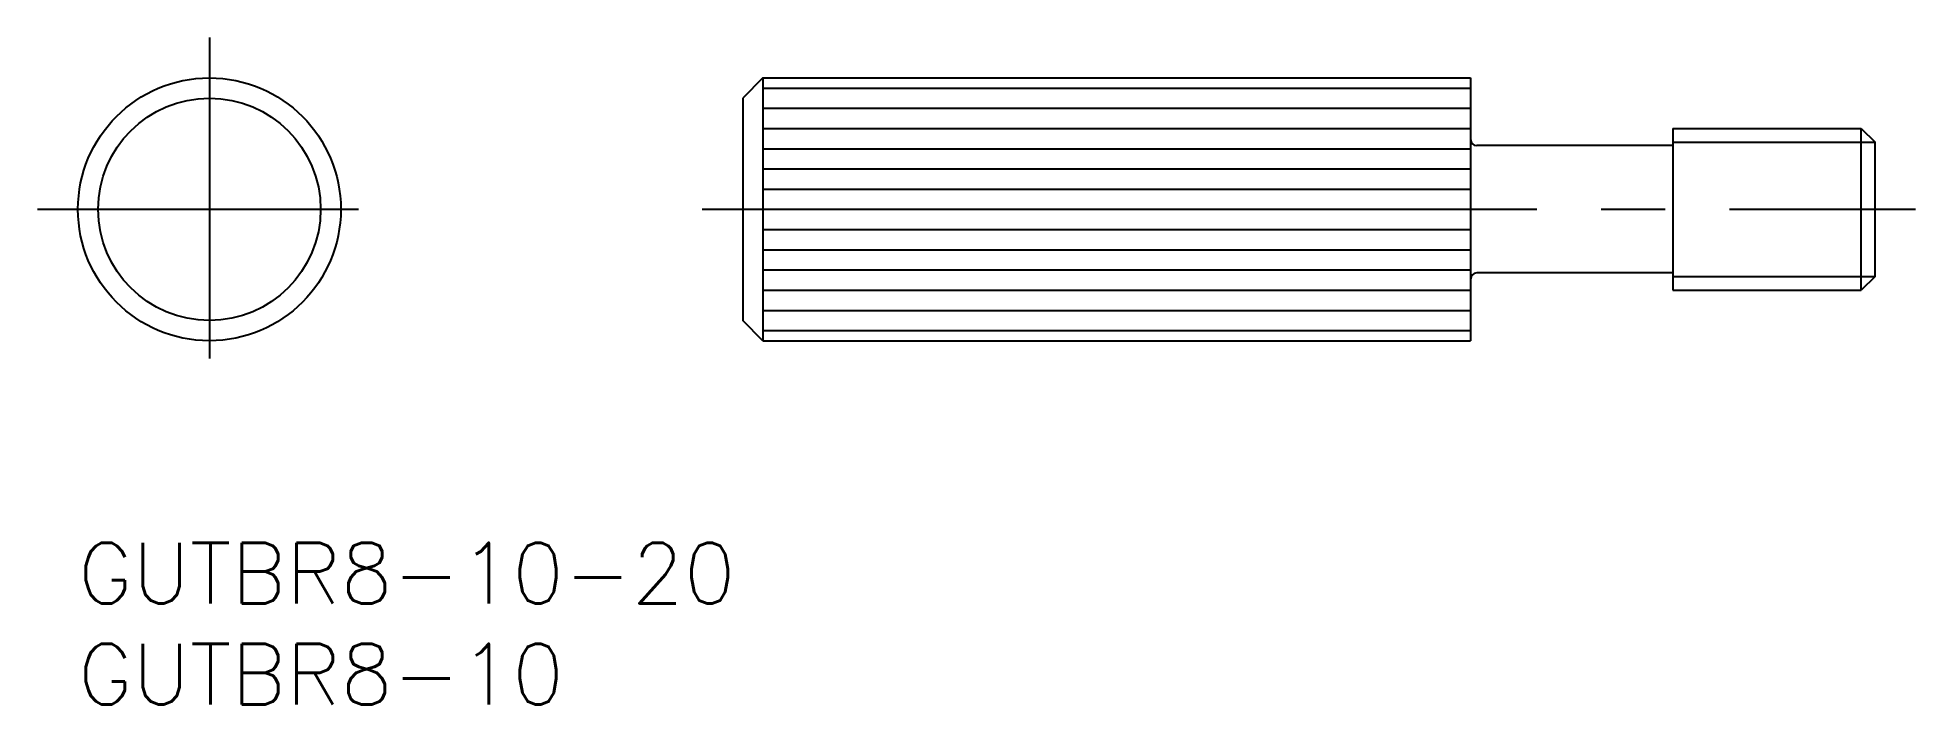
# Model space of a CAD drawing. Extents: x -2 to 90.9, y -8 to 25.
import ezdxf

# ---------------------------------------------------------------- set-up
doc = ezdxf.new("R2010")
doc.units = 0
doc.header["$LTSCALE"] = 0.5
doc.linetypes.add('CENTER', pattern=[50.8, 31.75, -6.35, 6.35, -6.35])
for name, color, linetype in [('MSM_CENTER', 1, 'CENTER'), ('MSM_CONTINUOUS', 7, 'CONTINUOUS'), ('MSM_NARROW', 5, 'CONTINUOUS'), ('MSM_PART_NUMBER', 7, 'CONTINUOUS')]:
    doc.layers.add(name, color=color, linetype=linetype)
doc.styles.get("Standard").update_dxf_attribs({"font": 'txt.shx', "height": 3, "bigfont": 'bigfont.shx'})

# ---------------------------------------------------------------- blocks, each defined once
blk = doc.blocks.new('*U2')
at = {"layer": 'MSM_PART_NUMBER'}
blk.add_text('GUTBR8-10-20', height=3, dxfattribs=at).set_placement((0, -3))
blk = doc.blocks.new('*U3')
at = {"layer": 'MSM_PART_NUMBER'}
blk.add_text('GUTBR8-10', height=3, dxfattribs=at).set_placement((0, -8))

msp = doc.modelspace()

# ---------------------------------------------------------------- linework, layer by layer
at = {"layer": 'MSM_CENTER'}
for p, q in [((6.5, 25), (6.5, 8)), ((-2, 16.5), (15, 16.5)), ((30.878, 16.5), (90.878, 16.5))]:
    msp.add_line(p, q, dxfattribs=at)
at = {"layer": 'MSM_CONTINUOUS'}
for p, q in [((33.878, 23), (32.878, 22)), ((33.878, 23), (68.878, 23)), ((33.878, 23), (33.878, 10)), ((68.878, 23), (68.878, 10)), ((32.878, 22), (32.878, 11)), ((78.878, 20.5), (78.878, 12.5)), ((78.878, 20.5), (88.202, 20.5)), ((88.202, 12.5), (88.202, 20.5)), ((88.202, 20.5), (88.878, 19.823)), ((78.878, 19.65), (69.178, 19.65)), ((88.878, 13.176), (88.878, 19.823)), ((78.878, 13.35), (69.178, 13.35)), ((88.878, 13.176), (88.202, 12.5)), ((78.878, 12.5), (88.202, 12.5)), ((33.878, 10), (32.878, 11)), ((33.878, 10), (68.878, 10))]:
    msp.add_line(p, q, dxfattribs=at)
for radius in [6.5, 5.5]:
    msp.add_circle((6.5, 16.5), radius, dxfattribs=at)
for centre, start, end in [((69.178, 19.95), 180, 270), ((69.178, 13.05), 90, 180)]:
    msp.add_arc(centre, 0.3, start, end, dxfattribs=at)
at = {"layer": 'MSM_NARROW'}
for p, q in [((33.878, 22.5), (68.878, 22.5)), ((33.878, 21.5), (68.878, 21.5)), ((33.878, 20.5), (68.878, 20.5)), ((78.878, 19.823), (88.878, 19.823)), ((33.878, 19.5), (68.878, 19.5)), ((33.878, 18.5), (68.878, 18.5)), ((33.878, 17.5), (68.878, 17.5)), ((33.878, 16.5), (68.878, 16.5)), ((33.878, 15.5), (68.878, 15.5)), ((33.878, 14.5), (68.878, 14.5)), ((33.878, 13.5), (68.878, 13.5)), ((78.878, 13.176), (88.878, 13.176)), ((33.878, 12.5), (68.878, 12.5)), ((33.878, 11.5), (68.878, 11.5)), ((33.878, 10.5), (68.878, 10.5))]:
    msp.add_line(p, q, dxfattribs=at)

# ---------------------------------------------------------------- block references
at = {"layer": 'MSM_CONTINUOUS'}
for name in ['*U2', '*U3']:
    msp.add_blockref(name, (0, 0), dxfattribs=at)

doc.saveas('drawing.dxf')
